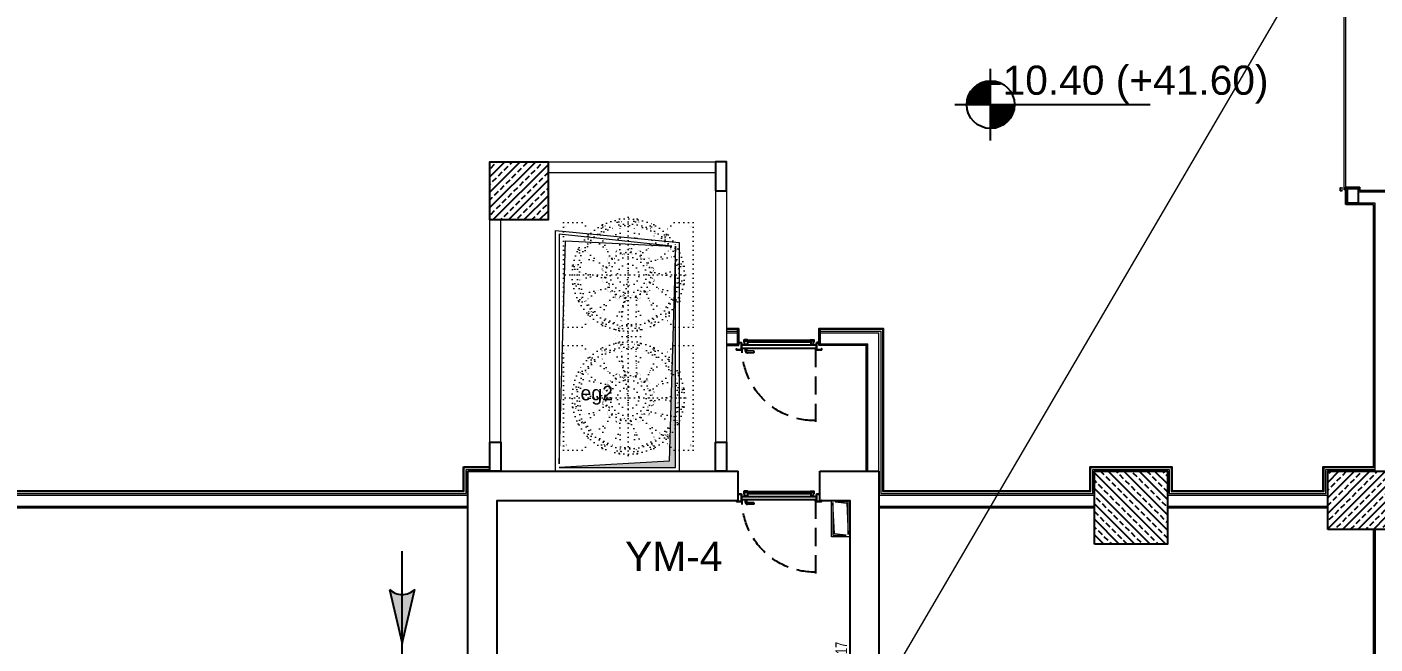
# Model space of a CAD drawing. Header units: metres. Extents: x -9802 to 773, y -8579 to 5125.
# Drawn here: x -4074 to -2223, y -983 to -136 of the extents above; entities that cross this region are included whole.
import ezdxf
from ezdxf.enums import TextEntityAlignment as Align

# ---------------------------------------------------------------- set-up
doc = ezdxf.new("R2010")
doc.units = ezdxf.units.M
doc.header["$MEASUREMENT"] = 0
for name, pattern in [('DOT2', [0.125, 0, -0.125]), ('HIDDEN', [9.525, 6.35, -3.175]), ('HIDDEN2', [0.1875, 0.125, -0.0625])]:
    doc.linetypes.add(name, pattern=pattern)
doc.layers.get('0').update_dxf_attribs({"color": 30, "lineweight": 0})
for name, color, linetype in [('6', 242, 'Continuous'), ('AG-Column', 6, 'Continuous'), ('AG-DOOR', 2, 'Continuous'), ('AG-DOOR-OPENING', 9, 'HIDDEN'), ('AG-PLASTER', 73, 'Continuous'), ('AG-TEXT', 7, 'Continuous'), ('V-0_Hatch_Concrete', 252, 'Continuous'), ('V-0_Notation_Level_200', 2, 'Continuous'), ('V-2_Column', 160, 'Continuous'), ('V-2_Wall_Concrete', 160, 'Continuous')]:
    doc.layers.add(name, color=color, linetype=linetype)
for name, color, linetype, lineweight in [('Ag-040', 2, 'Continuous', 20), ('AG-Door_Rolling', 24, 'Continuous', 13), ('AG-Insulation_Heat_Rockwool', 95, 'BATTING', 13), ('AG-Wall', 4, 'Continuous', 20), ('shaft', 3, 'Continuous', 20)]:
    doc.layers.add(name, color=color, linetype=linetype, lineweight=lineweight)
doc.styles.add('$0$IIS IKEA SANS', font='')
doc.styles.add('ALANLAR_B8$0$ALANLAR_B8$0$VIVA_100', font='arial.ttf', dxfattribs={"height": 25})
doc.styles.add('ARIAL', font='arial.ttf', dxfattribs={"width": 0.9})
doc.styles.get('$0$IIS IKEA SANS').set_extended_font_data('IKEA Sans')
doc.linetypes.add('BATTING', pattern='A,0.00254,-2.54,[134,ltypeshp.shx,S=2.54,R=0,X=-2.54,Y=0],-5.08,[134,ltypeshp.shx,S=2.54,R=180,X=2.54,Y=0],-2.54', length=10.16254)

# ---------------------------------------------------------------- blocks, each defined once
blk = doc.blocks.new('A$C78537218')
at = {"layer": 'V-2_Wall_Concrete'}
for p, q in [((-100, 2200), (-100, 9500)), ((-100, 9500), (3610, 9500)), ((4730, 9500), (5540, 9500)), ((5540, 9500), (5540, -100)), ((300, 2200), (-100, 2200)), ((300, 2200), (0, 2200)), ((-100, -100), (-100, 500)), ((300, 300), (300, 500)), ((5540, -100), (-100, -100))]:
    blk.add_line(p, q, dxfattribs=at)
at = {"layer": 'V-2_Wall_Concrete', "ltscale": 0.3}
for p, q in [((3610, 9100), (3610, 9500)), ((4730, 9100), (4730, 9500))]:
    blk.add_line(p, q, dxfattribs=at)
at = {"layer": 'V-2_Wall_Concrete'}
for points in [[(300, 2200), (300, 9100), (3610, 9100)], [(4730, 9100), (5140, 9100), (5140, 300), (300, 300)], [(300, 500), (-100, 500)]]:
    blk.add_lwpolyline(points, dxfattribs=at)
blk = doc.blocks.new('ok')
at = {"layer": '6'}
h = blk.add_hatch(color=256, dxfattribs=at)
edge = h.paths.add_edge_path()
edge.add_ellipse((1571515.97, 116941.68), major_axis=(-7.14, 7.19), ratio=1, start_angle=359.45276, end_angle=450.68953)
edge.add_line((1571508.87, 116934.46), (1571477.92, 116941.82))
edge.add_line((1571477.92, 116941.82), (1571508.9, 116948.94))
for p, q in [((1571477.92, 116941.82), (1571508.9, 116948.94)), ((1571508.87, 116934.46), (1571477.92, 116941.82))]:
    blk.add_line(p, q, dxfattribs=at)
at = {"layer": '6', "extrusion": (0, 0, -1)}
blk.add_ellipse((1571515.97, 116941.68), major_axis=(-7.14, 7.19), ratio=1, start_param=4.700354, end_param=6.292737, dxfattribs=at)
blk = doc.blocks.new('A$C64C532C9')
at = {"layer": '6'}
blk.add_line((67.792, 2.99), (67.792, 9.401), dxfattribs=at)
at = {"layer": '6', "extrusion": (0, 0, -1), "xscale": 0.02399999999994179, "yscale": 0.02399999999994179, "zscale": -0.02399999999994179, "rotation": 90}
blk.add_blockref('ok', (2738.811, -37707.335), dxfattribs=at)
blk = doc.blocks.new('kolon 1x1')
at = {"layer": 'V-0_Hatch_Concrete'}
h = blk.add_hatch(dxfattribs=at)
h.set_pattern_fill('ANSI33', color=256, scale=0.6, angle=90)
h.set_pattern_definition([(135, (49.56922, -174.56495), (-0.10606602, -0.10606602), []), (135, (49.56922, -174.45888), (-0.10606602, -0.10606602), [0.075, -0.0375])])
h.paths.add_polyline_path([(1, -1), (1, 0), (0, 0), (0, -1)])
blk.add_lwpolyline([(0, -1), (0, 0), (1, 0), (1, -1)], close=True)
blk = doc.blocks.new('kolon 80x80')
at = {"layer": 'V-0_Hatch_Concrete'}
h = blk.add_hatch(dxfattribs=at)
h.set_pattern_fill('ANSI33', color=256, scale=0.6)
h.set_pattern_definition([(45, (-190.3679, -46.12143), (-0.10606602, 0.10606602), []), (45, (-190.26183, -46.12143), (-0.10606602, 0.10606602), [0.075, -0.0375])])
h.paths.add_polyline_path([(0, -0.8), (0.8, -0.8), (0.8, 0), (0, 0)])
blk.add_lwpolyline([(0, -0.8), (0, 0), (0.8, 0), (0.8, -0.8)], close=True)
blk = doc.blocks.new('pr2')
for p, q in [((7304.2, 33223.6), (7305, 33223.6)), ((7304.2, 33223.5), (7304.2, 33223.6)), ((7304.2, 33223.6), (7304.2, 33223.5)), ((7304.2, 33220.6), (7304.2, 33220.7)), ((7305, 33220.6), (7304.2, 33220.6)), ((7304.3, 33223.4), (7305, 33223.4)), ((7305, 33220.8), (7304.3, 33220.8)), ((7309.2, 33223.6), (7305.8, 33223.6)), ((7305.8, 33223.6), (7309.2, 33223.6)), ((7308.9, 33223.4), (7305.8, 33223.4)), ((7308.9, 33220.8), (7305.8, 33220.8)), ((7309.2, 33220.6), (7305.8, 33220.6)), ((7309, 33223.3), (7309, 33222.3)), ((7309, 33221.9), (7309, 33220.9)), ((7309.2, 33223.6), (7309.2, 33222.3)), ((7309.2, 33221.9), (7309.2, 33220.6))]:
    blk.add_line(p, q)
for centre, radius, start, end in [((7304.3, 33223.5), 0.1, 180, 270), ((7304.3, 33220.7), 0.1, 90, 180), ((7305.4, 33223.9), 0.54, 221.7477, 318.2523), ((7305.4, 33223.7), 0.54, 221.7477, 318.2523), ((7305.4, 33220.4), 0.54, 41.7477, 138.2523), ((7305.4, 33220.2), 0.54, 41.7477, 138.2523), ((7308.9, 33223.3), 0.1, 360, 90), ((7309.2, 33222.1), 0.261, 139.9576, 220.0424), ((7308.9, 33220.9), 0.1, 270, 0), ((7309.4, 33222.1), 0.261, 139.9576, 220.0424)]:
    blk.add_arc(centre, radius, start, end)
blk = doc.blocks.new('A$C32196F0F')
at = {"color": 122}
for p, q in [((11, 3.5), (10.5, 3.5)), ((10.5, 3.5), (10.5, 0.3)), ((15.2, 0), (10.8, 0)), ((11, 6.5), (11, 7.5)), ((15, 6.5), (15, 7.5)), ((15.5, 3.5), (15, 3.5)), ((15.5, 3.5), (15.5, 0.3)), ((15.5, 3), (101.5, 3)), ((15.5, 0.5), (101.5, 0.5)), ((101.5, 3.5), (102, 3.5)), ((101.5, 3.5), (101.5, 0.3)), ((101.8, 0), (106.2, 0)), ((102, 6.5), (102, 7.5)), ((106, 6.5), (106, 7.5)), ((106, 3.5), (106.5, 3.5)), ((106.5, 3.5), (106.5, 0.3))]:
    blk.add_line(p, q, dxfattribs=at)
at = {"linetype": 'HIDDEN2'}
for p, q in [((109.9, 12.8), (107.4, 12.8)), ((108.7, 11.6), (108.7, 14.1))]:
    blk.add_line(p, q, dxfattribs=at)
at = {"color": 122}
for points in [[(7, 4.3), (7, 13.8, 0.414214), (6.8, 14), (0.2, 14, 0.414214), (0, 13.8), (0, 12.5), (0.1, 12.5), (0.1, 13.8, -0.414214), (0.2, 13.9), (6.8, 13.9, -0.414214), (6.8, 13.8), (6.8, 4.3), (6.8, 4.3, -0.414214), (6.7, 4.2), (3.5, 4.2), (3.5, 4.2), (3.5, 4), (6.7, 4, 0.414214), (7, 4.3)], [(110, 4.3), (110, 13.8, -0.414214), (110.2, 14), (116.8, 14, -0.414214), (117, 13.8), (117, 12.5), (116.8, 12.5), (116.8, 13.8, 0.414214), (116.8, 13.9), (110.2, 13.9, 0.414214), (110.1, 13.8), (110.1, 4.3), (110.1, 4.3, 0.414214), (110.3, 4.2), (113.5, 4.2), (113.5, 4.2), (113.5, 4), (110.3, 4, -0.414214), (110, 4.3)]]:
    blk.add_lwpolyline(points, format="xyb", dxfattribs=at)
blk.add_lwpolyline([(110, 7.5), (7, 7.5), (7, 11.5), (110, 11.5)], close=True)
for points in [[(15, 6.5), (11, 6.5), (11, 1.5), (15, 1.5)], [(102, 6.5), (106, 6.5), (106, 1.5), (102, 1.5)]]:
    blk.add_lwpolyline(points, close=True, dxfattribs=at)
at = {"color": 253}
blk.add_lwpolyline([(12.2, 12), (12.2, 14.9, -0.414214), (15.2, 17.9), (23.7, 17.4, -0.502224), (24.2, 16.7), (23.9, 15.9), (23.9, 15.9), (15.2, 15.4, 0.414214), (14.2, 14.4), (14.2, 12)], format="xyb", dxfattribs=at)
at = {"linetype": 'HIDDEN2'}
for radius in [0.75, 0.5]:
    blk.add_circle((108.7, 12.8), radius, dxfattribs=at)
at = {"color": 122}
for centre, start, end in [((10.8, 0.3), 180, 270), ((15.2, 0.3), 270, 360), ((101.8, 0.3), 180, 270), ((106.2, 0.3), 270, 360)]:
    blk.add_arc(centre, 0.3, start, end, dxfattribs=at)
at = {"layer": 'AG-DOOR-OPENING', "color": 9, "linetype": 'HIDDEN2', "ltscale": 200}
blk.add_line((108.7, 12.8), (108.7, 113.2), dxfattribs=at)
blk.add_arc((107.6, 11.3), 99.8, 90, 180, dxfattribs=at)
blk = doc.blocks.new('*U27')
for p, q in [((0, -493), (0, 493)), ((-493, 0), (2191, 0))]:
    blk.add_line(p, q)
at = {"const_width": 328}
for points in [[(0, 164, 0.414214), (-164, 0, 0.414214)], [(0, -164, 0.414214), (164, 0, 0.414214)]]:
    blk.add_lwpolyline(points, format="xyb", dxfattribs=at)
blk.add_circle((0, 0), 328)
at = {"style": 'ALANLAR_B8$0$ALANLAR_B8$0$VIVA_100'}
for tag, p in [('%%P0.00', (1897, 137)), ('-0.07', (1834, -502))]:
    blk.add_attdef(tag, text='', height=400, dxfattribs=at).set_placement(p, align=Align.RIGHT)
blk = doc.blocks.new('A$C5B626117')
at = {"linetype": 'DOT2', "ltscale": 50}
for p, q in [((12.4, -35), (12.4, -60.7)), ((12.4, -35), (156.2, -35)), ((17.6, -36.4), (17.6, -40.8)), ((151, -36.4), (151, -40.8)), ((156.2, -35), (156.2, -60.7)), ((19.7, -38.6), (15.4, -38.6)), ((48.8, -55.3), (52.3, -62.1)), ((76.3, -50.6), (68.9, -51.8)), ((72, -47.4), (73.2, -55)), ((84.3, -37.3), (84.3, -210.5)), ((99.5, -52.5), (92.2, -51.3)), ((96.5, -48.1), (95.3, -55.7)), ((148.8, -38.6), (153.2, -38.6)), ((12.4, -60.7), (25.7, -74)), ((29.3, -68.8), (34.7, -74.2)), ((34.6, -68.9), (29.3, -74.2)), ((53.8, -57), (47.2, -60.4)), ((121.2, -60.7), (114.6, -57.4)), ((119.6, -55.7), (116.2, -62.5)), ((139.3, -68.8), (133.9, -74.2)), ((139.3, -74.2), (134, -68.9)), ((156.2, -60.7), (142.9, -74)), ((14.9, -88.5), (21.8, -92)), ((20, -87), (16.7, -93.6)), ((153.6, -88.5), (146.8, -92)), ((151.9, -93.6), (148.6, -87)), ((11.8, -108.6), (10.6, -116)), ((55, -113.1), (57.6, -107.7)), ((58, -107.5), (55.1, -113.5)), ((57.6, -107.7), (57.8, -107.8)), ((67.7, -97.7), (62.5, -101.8)), ((62.6, -101.4), (67.3, -97.7)), ((62.6, -101.4), (62.8, -101.6)), ((67.3, -97.7), (67.4, -97.9)), ((70.8, -98.4), (70.9, -97.3)), ((70.8, -98.4), (71.7, -99)), ((70.9, -97.3), (71.9, -96.8)), ((71.7, -99), (72.7, -98.6)), ((72.8, -97.4), (71.9, -96.8)), ((72.8, -97.4), (72.7, -98.6)), ((80.7, -93.1), (74.2, -94.6)), ((74.5, -94.3), (80.3, -92.9)), ((74.5, -94.3), (74.6, -94.5)), ((80.3, -92.9), (80.3, -93.2)), ((94.4, -94.6), (87.9, -93.1)), ((88, -92.9), (94.5, -94.3)), ((88.3, -92.9), (88.3, -93.2)), ((94.1, -94.3), (94, -94.5)), ((95.8, -97.4), (96.7, -96.8)), ((95.8, -97.4), (95.9, -98.6)), ((95.9, -98.6), (96.9, -99)), ((96.7, -96.8), (97.7, -97.3)), ((97.8, -98.4), (96.9, -99)), ((97.8, -98.4), (97.7, -97.3)), ((106.1, -101.8), (100.9, -97.7)), ((101.3, -97.7), (101.2, -97.9)), ((101.3, -97.7), (106, -101.4)), ((106, -101.4), (105.8, -101.6)), ((113.5, -113.5), (110.6, -107.5)), ((111, -107.7), (110.8, -107.8)), ((111, -107.7), (113.6, -113.1)), ((158, -116), (156.8, -108.6)), ((159.4, -106.9), (168.8, -106.9)), ((168.8, -140.9), (168.8, -106.9)), ((170.2, -123.9), (-1.6, -123.9)), ((7.4, -111.7), (15, -112.9)), ((53.3, -127.2), (53.3, -120.5)), ((53.3, -120.9), (53.5, -120.9)), ((53.3, -126.8), (53.3, -120.9)), ((53.3, -126.8), (53.5, -126.8)), ((53.5, -120.6), (53.5, -127.2)), ((53.5, -126.8), (53.5, -126.3)), ((55, -113.1), (55.3, -113.2)), ((55.1, -117.8), (55.4, -116.7)), ((55.9, -118.6), (55.1, -117.8)), ((56.5, -116.3), (55.4, -116.7)), ((55.9, -118.6), (57, -118.2)), ((56.5, -116.3), (57.3, -117.1)), ((57, -118.2), (57.3, -117.1)), ((78.1, -123.9), (90.5, -123.9)), ((84.3, -123.9), (152.7, -113)), ((112.1, -116.3), (111.3, -117.1)), ((111.3, -117.1), (111.6, -118.2)), ((112.6, -118.6), (111.6, -118.2)), ((112.1, -116.3), (113.2, -116.7)), ((112.6, -118.6), (113.5, -117.8)), ((113.2, -116.7), (113.5, -117.8)), ((113.6, -113.1), (113.3, -113.2)), ((115.1, -127.2), (115.1, -120.6)), ((115.3, -120.9), (115.1, -120.9)), ((115.3, -126.8), (115.1, -126.8)), ((115.3, -120.5), (115.3, -127.2)), ((115.3, -120.9), (115.3, -126.8)), ((161.2, -111.7), (153.6, -112.9)), ((7.4, -136), (15, -134.9)), ((10.6, -131.8), (11.8, -139.1)), ((55, -134.7), (55.3, -134.6)), ((57.6, -140), (55, -134.7)), ((55.1, -134.3), (58, -140.2)), ((55.3, -134.6), (55.5, -135)), ((57.6, -139.5), (55.5, -135)), ((57.8, -139.9), (57.6, -139.5)), ((57.6, -140), (57.8, -139.9)), ((61.1, -141), (60.6, -142)), ((61.3, -142.9), (60.6, -142)), ((61.1, -141), (62.2, -140.8)), ((62.5, -142.7), (61.3, -142.9)), ((62.9, -141.7), (62.2, -140.8)), ((62.5, -142.7), (62.9, -141.7)), ((62.5, -145.9), (67.7, -150)), ((62.6, -146.3), (62.8, -146.1)), ((67.3, -150), (62.6, -146.3)), ((62.8, -146.1), (63.2, -146.4)), ((67, -149.5), (63.2, -146.4)), ((100.9, -150), (106.1, -145.9)), ((106, -146.3), (101.3, -150)), ((105.4, -146.4), (101.6, -149.5)), ((105.8, -146.1), (105.4, -146.4)), ((106.4, -140.8), (105.7, -141.7)), ((106.1, -142.7), (105.7, -141.7)), ((106, -146.3), (105.8, -146.1)), ((106.1, -142.7), (107.3, -142.9)), ((107.5, -141), (106.4, -140.8)), ((108, -142), (107.3, -142.9)), ((107.5, -141), (108, -142)), ((110.6, -140.2), (113.5, -134.3)), ((110.8, -139.9), (111, -139.5)), ((111, -140), (110.8, -139.9)), ((113.6, -134.7), (111, -140)), ((113.1, -135), (111, -139.5)), ((113.3, -134.6), (113.1, -135)), ((113.6, -134.7), (113.3, -134.6)), ((161.2, -136), (153.6, -134.9)), ((156.8, -139.1), (158, -131.8)), ((159.4, -140.9), (168.8, -140.9)), ((14.9, -159.2), (21.8, -155.7)), ((16.7, -154.2), (20, -160.8)), ((67.4, -149.8), (67, -149.5)), ((67.3, -150), (67.4, -149.8)), ((74.2, -153.2), (80.7, -154.7)), ((74.5, -153.5), (74.6, -153.2)), ((80.3, -154.8), (74.5, -153.5)), ((74.6, -153.2), (75, -153.3)), ((79.9, -154.4), (75, -153.3)), ((80.3, -154.6), (79.9, -154.4)), ((80.3, -154.8), (80.3, -154.6)), ((83.2, -152.7), (83.7, -151.7)), ((83.2, -152.7), (83.7, -153.7)), ((84.9, -151.7), (83.7, -151.7)), ((84.9, -153.7), (83.7, -153.7)), ((85.4, -152.7), (84.9, -151.7)), ((85.4, -152.7), (84.9, -153.7)), ((87.9, -154.7), (94.4, -153.2)), ((94.1, -153.5), (88.3, -154.8)), ((88.3, -154.6), (88.7, -154.4)), ((88.3, -154.8), (88.3, -154.6)), ((93.6, -153.3), (88.7, -154.4)), ((94, -153.2), (93.6, -153.3)), ((94.1, -153.5), (94, -153.2)), ((101.2, -149.8), (101.6, -149.5)), ((101.3, -150), (101.2, -149.8)), ((153.6, -159.2), (146.8, -155.7)), ((148.6, -160.8), (151.9, -154.2)), ((12.4, -187), (25.7, -173.8)), ((29.3, -178.9), (34.7, -173.5)), ((29.3, -173.6), (34.6, -178.8)), ((140.4, -179.9), (135, -174.5)), ((135, -179.9), (140.3, -174.6)), ((156.2, -187), (142.9, -173.8)), ((12.4, -212.8), (12.4, -187)), ((47.4, -188.1), (54, -191.5)), ((49, -193.2), (52.4, -186.4)), ((69, -196.4), (76.4, -197.6)), ((72.1, -200.7), (73.3, -193.2)), ((92.2, -197.6), (99.5, -196.4)), ((96.5, -200.7), (95.3, -193.2)), ((115.3, -192.8), (121.9, -189.4)), ((120.3, -194.5), (116.8, -187.7)), ((156.2, -212.8), (156.2, -187)), ((12.4, -212.8), (156.2, -212.8)), ((19.7, -209.2), (15.4, -209.2)), ((17.6, -211.4), (17.6, -207)), ((148.8, -209.2), (153.2, -209.2)), ((151, -211.4), (151, -207))]:
    blk.add_line(p, q, dxfattribs=at)
for points in [[(71.6, -89.5), (61.3, -77.2), (50.8, -64.6)], [(65.5, -82.2), (64.3, -76.3), (60.9, -60)], [(87.8, -87.4), (83.8, -71.8), (79.8, -56)], [(85.4, -78.1), (86.9, -72.3), (90.9, -56.2)], [(103.2, -92.5), (106.5, -76.8), (109.7, -60.8)], [(105.2, -83.1), (109, -78.5), (119.6, -65.7)], [(58, -98.4), (43.3, -91.8), (28.4, -85)], [(49.2, -94.5), (45.6, -89.7), (35.5, -76.5)], [(115, -103.9), (124.7, -91.1), (134.6, -78.1)], [(120.8, -96.2), (126.2, -93.7), (141.4, -86.8)], [(40, -112.6), (34.6, -109.9), (19.8, -102.4)], [(120.6, -119.2), (134.9, -111.8), (149.5, -104.4)], [(49.5, -112.4), (33.5, -112.7), (17.1, -113.1)], [(48, -128.6), (33.7, -135.9), (19.1, -143.3)], [(129.1, -114.8), (135.1, -114.9), (151.8, -115.2)], [(39.5, -132.9), (33.5, -132.8), (16.8, -132.5)], [(53.6, -143.9), (43.9, -156.7), (34, -169.7)], [(119.1, -135.4), (135.1, -135), (151.5, -134.6)], [(128.6, -135.2), (134, -137.9), (148.8, -145.4)], [(47.8, -151.5), (42.4, -154), (27.2, -160.9)], [(63.4, -164.6), (59.6, -169.2), (49, -182)], [(65.3, -155.2), (62.1, -171), (58.9, -187)], [(80.8, -160.3), (84.8, -175.9), (88.8, -191.8)], [(97, -158.2), (107.3, -170.6), (117.8, -183.1)], [(103.1, -165.6), (104.3, -171.4), (107.7, -187.7)], [(110.6, -149.3), (125.3, -156), (140.1, -162.7)], [(119.4, -153.3), (123, -158), (133.1, -171.3)], [(83.2, -169.6), (81.7, -175.4), (77.7, -191.6)]]:
    blk.add_lwpolyline(points, dxfattribs=at)
for points in [[(80.6, -92.9, 0.062307), (79.9, -90.8, 0.075513), (78.8, -89.3, 0.107069), (77.4, -88.4, 0.14954), (76.2, -88.3, 0.14954), (75.1, -88.9, 0.107069), (74.2, -90.4, 0.075513), (73.9, -92.2, 0.062307), (74.1, -94.3, 0.062307)], [(94.5, -94.3, 0.062307), (94.7, -92.2, 0.075513), (94.4, -90.4, 0.107069), (93.5, -88.9, 0.14954), (92.4, -88.3, 0.14954), (91.2, -88.4, 0.107069), (89.8, -89.3, 0.075513), (88.7, -90.8, 0.062307), (88, -92.9, 0.062307)], [(57.8, -107.4, 0.062307), (55.7, -106.7, 0.075513), (53.9, -106.6, 0.107069), (52.3, -107.1, 0.14954), (51.4, -108, 0.14954), (51.2, -109.3, 0.107069), (51.8, -110.9, 0.075513), (53, -112.2, 0.062307), (54.9, -113.4, 0.062307)], [(67.6, -97.5, 0.062307), (66, -96, 0.075513), (64.4, -95.1, 0.107069), (62.7, -94.9, 0.14954), (61.5, -95.3, 0.14954), (60.8, -96.4, 0.107069), (60.7, -98.1, 0.075513), (61.2, -99.8, 0.062307), (62.3, -101.7, 0.062307)], [(106.3, -101.7, 0.062307), (107.4, -99.8, 0.075513), (107.9, -98.1, 0.107069), (107.7, -96.4, 0.14954), (107, -95.3, 0.14954), (105.9, -94.9, 0.107069), (104.2, -95.1, 0.075513), (102.6, -96, 0.062307), (101, -97.5, 0.062307)], [(113.7, -113.4, 0.062307), (115.6, -112.2, 0.075513), (116.8, -110.9, 0.107069), (117.4, -109.3, 0.14954), (117.2, -108, 0.14954), (116.3, -107.1, 0.107069), (114.7, -106.6, 0.075513), (112.9, -106.7, 0.062307), (110.8, -107.4, 0.062307)], [(53.3, -120.5, 0.062307), (51.1, -120.8, 0.075513), (49.4, -121.5, 0.107069), (48.2, -122.7, 0.14954), (47.8, -123.9, 0.14954), (48.2, -125.1, 0.107069), (49.4, -126.2, 0.075513), (51.1, -126.9, 0.062307), (53.3, -127.2, 0.062307)], [(115.3, -127.2, 0.062307), (117.5, -126.9, 0.075513), (119.2, -126.2, 0.107069), (120.4, -125.1, 0.14954), (120.8, -123.9, 0.14954), (120.4, -122.7, 0.107069), (119.2, -121.5, 0.075513), (117.5, -120.8, 0.062307), (115.3, -120.5, 0.062307)], [(54.9, -134.3, 0.062307), (53, -135.5, 0.075513), (51.8, -136.9, 0.107069), (51.2, -138.5, 0.14954), (51.4, -139.7, 0.14954), (52.3, -140.6, 0.107069), (53.9, -141.1, 0.075513), (55.7, -141, 0.062307), (57.8, -140.4, 0.062307)], [(62.3, -146.1, 0.062307), (61.2, -147.9, 0.075513), (60.7, -149.7, 0.107069), (60.8, -151.4, 0.14954), (61.5, -152.4, 0.14954), (62.7, -152.9, 0.107069), (64.4, -152.6, 0.075513), (66, -151.8, 0.062307), (67.6, -150.2, 0.062307)], [(101, -150.2, 0.062307), (102.6, -151.8, 0.075513), (104.2, -152.6, 0.107069), (105.9, -152.9, 0.14954), (107, -152.4, 0.14954), (107.7, -151.4, 0.107069), (107.9, -149.7, 0.075513), (107.4, -147.9, 0.062307), (106.3, -146.1, 0.062307)], [(110.8, -140.4, 0.062307), (112.9, -141, 0.075513), (114.7, -141.1, 0.107069), (116.3, -140.6, 0.14954), (117.2, -139.7, 0.14954), (117.4, -138.5, 0.107069), (116.8, -136.9, 0.075513), (115.6, -135.5, 0.062307), (113.7, -134.3, 0.062307)], [(74.1, -153.4, 0.062307), (73.9, -155.6, 0.075513), (74.2, -157.4, 0.107069), (75.1, -158.8, 0.14954), (76.2, -159.4, 0.14954), (77.4, -159.4, 0.107069), (78.8, -158.4, 0.075513), (79.9, -156.9, 0.062307), (80.6, -154.9, 0.062307)], [(88, -154.9, 0.062307), (88.7, -156.9, 0.075513), (89.8, -158.4, 0.107069), (91.2, -159.4, 0.14954), (92.4, -159.4, 0.14954), (93.5, -158.8, 0.107069), (94.4, -157.4, 0.075513), (94.7, -155.6, 0.062307), (94.5, -153.4, 0.062307)]]:
    blk.add_lwpolyline(points, format="xyb", dxfattribs=at)
for centre, radius in [((84.3, -123.9), 77), ((84.3, -123.9), 70), ((17.6, -38.6), 0.772), ((72.6, -51.2), 1.46), ((95.9, -51.9), 1.46), ((151, -38.6), 0.772), ((32, -71.5), 1.46), ((50.5, -58.7), 1.46), ((117.9, -59.1), 1.46), ((136.6, -71.5), 1.46), ((18.4, -90.3), 1.46), ((150.2, -90.3), 1.46), ((11.2, -112.3), 1.46), ((61.8, -105.9), 1.24), ((61.8, -105.9), 0.618), ((71.8, -97.9), 0.618), ((84.3, -95.1), 1.24), ((84.3, -95.1), 0.618), ((96.8, -97.9), 0.618), ((106.8, -105.9), 1.24), ((106.8, -105.9), 0.618), ((157.4, -112.3), 1.46), ((56.2, -130.3), 1.24), ((56.2, -117.5), 0.618), ((112.4, -130.3), 1.24), ((112.4, -117.5), 0.618), ((11.2, -135.4), 1.46), ((56.2, -130.3), 0.618), ((61.8, -141.8), 0.618), ((106.8, -141.8), 0.618), ((112.4, -130.3), 0.618), ((157.4, -135.4), 1.46), ((18.4, -157.5), 1.46), ((71.8, -149.8), 1.24), ((71.8, -149.8), 0.618), ((84.3, -152.7), 0.618), ((96.8, -149.8), 1.24), ((96.8, -149.8), 0.618), ((150.2, -157.5), 1.46), ((32, -176.2), 1.46), ((137.7, -177.2), 1.46), ((50.7, -189.8), 1.46), ((72.7, -197), 1.46), ((95.9, -197), 1.46), ((118.6, -191.1), 1.46), ((17.6, -209.2), 0.772), ((151, -209.2), 0.772)]:
    blk.add_circle(centre, radius, dxfattribs=at)
for centre, radius, start, end in [((84.3, -123.9), 68, 119.4694, 135.8529), ((84.3, -125), 68, 93.7551, 110.1386), ((84.3, -125), 68, 68.0408, 84.4243), ((84.3, -123.9), 68, 42.3265, 58.71), ((84.3, -123.9), 68, 145.1837, 161.5671), ((65.8, -94.2), 7.42, 3.3648, 38.5714), ((89.8, -132.9), 41.1, 93.3171, 102.8571), ((78.8, -132.9), 41.1, 77.1429, 82.3237), ((80.5, -89.1), 7.42, 337.6506, 12.8571), ((84.3, -123.9), 68, 16.6122, 32.9957), ((94.8, -125.2), 41.1, 144.7457, 154.2857), ((54.8, -105.1), 7.42, 29.0791, 64.2857), ((84.3, -123.9), 31, 134.6733, 148.1839), ((87.9, -133.8), 41.1, 128.5714, 133.7523), ((84.3, -123.9), 24.7, 0, 180), ((93.2, -129.6), 41.1, 119.0314, 128.5714), ((84.3, -123.9), 31, 108.959, 122.4696), ((84.3, -123.9), 14.8, 0, 180), ((83.3, -134.4), 41.1, 102.8571, 108.038), ((84.3, -123.9), 31, 83.2447, 96.7553), ((84.3, -123.9), 31, 57.5304, 71.041), ((85.3, -134.4), 41.1, 67.6028, 77.1429), ((75.4, -129.6), 41.1, 51.4286, 56.6094), ((96, -90.9), 7.42, 311.9363, 347.1429), ((84.3, -123.9), 31, 31.8161, 45.3267), ((80.7, -133.8), 41.1, 41.8885, 51.4286), ((73.8, -125.2), 41.1, 25.7143, 30.8951), ((109.2, -99.2), 7.42, 286.222, 321.4286), ((84.3, -123.9), 68, 170.898, 187.2814), ((51.2, -135.3), 7.42, 80.5077, 115.7143), ((49.5, -119.8), 7.42, 54.7934, 90), ((91.9, -116.5), 41.1, 196.1742, 205.7143), ((94.3, -120.5), 41.1, 170.4599, 180), ((94.3, -127.2), 41.1, 180, 185.1809), ((91.9, -131.2), 41.1, 154.2857, 159.4666), ((84.3, -123.9), 31, 160.3876, 173.8982), ((84.3, -123.9), 31, 186.1018, 199.6124), ((84.3, -123.9), 24.7, 180, 0), ((84.3, -123.9), 14.8, 180, 0), ((84.3, -123.9), 31, 6.1018, 19.6124), ((84.3, -123.9), 31, 340.3876, 353.8982), ((76.7, -131.2), 41.1, 16.1742, 25.7143), ((74.3, -127.2), 41.1, 350.4599, 0), ((74.3, -120.5), 41.1, 0, 5.1809), ((117.4, -112.5), 7.42, 260.5077, 295.7143), ((84.3, -123.9), 68, 350.898, 7.2814), ((84.3, -123.9), 68, 196.6122, 212.9957), ((59.4, -148.5), 7.42, 106.222, 141.4286), ((87.9, -114), 41.1, 221.8885, 231.4286), ((94.8, -122.5), 41.1, 205.7143, 210.8951), ((84.3, -123.9), 31, 211.8161, 225.3267), ((84.3, -123.9), 31, 314.6733, 328.1839), ((80.7, -114), 41.1, 308.5714, 313.7523), ((73.8, -122.5), 41.1, 324.7457, 334.2857), ((113.8, -142.6), 7.42, 209.0791, 244.2857), ((76.7, -116.5), 41.1, 334.2857, 339.4666), ((119.1, -128), 7.42, 234.7934, 270), ((84.3, -123.9), 68, 325.1837, 341.5671), ((72.6, -156.8), 7.42, 131.9363, 167.1429), ((93.2, -118.1), 41.1, 231.4286, 236.6094), ((83.3, -113.4), 41.1, 247.6028, 257.1429), ((84.3, -123.9), 31, 237.5304, 251.041), ((89.8, -114.8), 41.1, 257.1429, 262.3237), ((88.1, -158.7), 7.42, 157.6506, 192.8571), ((84.3, -123.9), 31, 263.2447, 276.7553), ((78.8, -114.8), 41.1, 273.3171, 282.8571), ((84.3, -123.9), 31, 288.959, 302.4696), ((85.3, -113.4), 41.1, 282.8571, 288.038), ((75.4, -118.1), 41.1, 299.0314, 308.5714), ((102.8, -153.6), 7.42, 183.3648, 218.5714), ((84.3, -123.9), 68, 222.3265, 238.71), ((84.3, -123.9), 68, 299.4694, 315.8529), ((84.3, -123.9), 68, 248.0408, 264.4243), ((84.3, -123.9), 68, 273.7551, 290.1386)]:
    blk.add_arc(centre, radius, start, end, dxfattribs=at)

msp = doc.modelspace()

# ---------------------------------------------------------------- hatches: boundary and pattern name
at = {"layer": 'shaft', "ltscale": 10}
h = msp.add_hatch(color=256, dxfattribs=at)
h.dxf.hatch_style = 1
h.paths.add_polyline_path([(-3343.4, -740.9), (-3183.4, -740.9), (-3183.4, -436.7), (-3192.4, -731.9)])
at = {"layer": 'shaft', "ltscale": 2000}
h = msp.add_hatch(color=256, dxfattribs=at)
h.dxf.hatch_style = 1
h.paths.add_polyline_path([(-2946.4, -832.9), (-2946.4, -787.9), (-2964.4, -787.9), (-2948.4, -789.9)])

# ---------------------------------------------------------------- linework, layer by layer
at = {"ltscale": 0.3}
msp.add_line((-3398.1, -1900.4), (712, 5125), dxfattribs=at)
at = {"layer": 'AG-Column', "ltscale": 0.3}
msp.add_lwpolyline([(-2246.4, -357.9), (-2246.4, -377.9), (-2261.4, -377.9), (-2261.4, -357.9), (-2246.4, -357.9)], dxfattribs=at)
at = {"layer": 'AG-Door_Rolling', "linetype": 'Continuous'}
msp.add_lwpolyline([(-2263.9, -72.2), (-2263.9, -359.7), (-2263.9, -359.7), (-2265.9, -359.7), (-2265.9, -72.2)], close=True, dxfattribs=at)
at = {"layer": 'AG-Insulation_Heat_Rockwool', "linetype": 'Continuous', "ltscale": 1.2}
for p, q in [((-3113.4, -550.9), (-3098.4, -550.9)), ((-3098.4, -555.9), (-3098.4, -550.9)), ((-2984.4, -555.9), (-2984.4, -550.9)), ((-3473.4, -773.9), (-3473.4, -740.9)), ((-3473.4, -740.9), (-3438.4, -740.9)), ((-4183.4, -773.9), (-3473.4, -773.9))]:
    msp.add_line(p, q, dxfattribs=at)
at = {"layer": 'AG-Insulation_Heat_Rockwool', "ltscale": 0.48}
for p, q in [((-3113.4, -553.4), (-3098.4, -553.4)), ((-3470.9, -776.4), (-3470.9, -743.4)), ((-3470.9, -743.4), (-3438.4, -743.4)), ((-4185.9, -776.4), (-3470.9, -776.4))]:
    msp.add_line(p, q, dxfattribs=at)
at = {"layer": 'AG-Insulation_Heat_Rockwool', "linetype": 'Continuous', "ltscale": 1.2}
msp.add_lwpolyline([(-2984.4, -550.9), (-2899.4, -550.9), (-2899.4, -740.9), (-2899.4, -740.9), (-2899.4, -773.9), (-2613.4, -773.9), (-2613.4, -740.9), (-2503.4, -740.9), (-2503.4, -773.9), (-2293.4, -773.9), (-2293.4, -740.9), (-2223.4, -740.9)], dxfattribs=at)
at = {"layer": 'AG-Insulation_Heat_Rockwool', "ltscale": 0.48}
msp.add_lwpolyline([(-2984.4, -553.4), (-2901.9, -553.4), (-2901.9, -743.4), (-2901.9, -743.4), (-2901.9, -776.4), (-2610.9, -776.4), (-2610.9, -743.4), (-2505.9, -743.4), (-2505.9, -776.4), (-2290.9, -776.4), (-2290.9, -743.4), (-2223.4, -743.4)], dxfattribs=at)
at = {"layer": 'AG-PLASTER', "ltscale": 0.3}
for p, q in [((-2263.4, -355.9), (-2244.4, -355.9)), ((-2263.4, -379.9), (-2263.4, -355.9)), ((-2244.4, -360.9), (-2244.4, -355.9)), ((-2202.4, -360.9), (-2244.4, -360.9)), ((-2225.4, -379.9), (-2263.4, -379.9)), ((-2225.4, -379.9), (-2225.4, -739.9)), ((-3113.4, -549.9), (-3096.4, -549.9)), ((-3096.4, -572.9), (-3096.4, -549.9)), ((-3113.4, -572.9), (-3096.4, -572.9)), ((-3474.4, -772.9), (-3474.4, -739.9)), ((-3474.4, -739.9), (-3438.4, -739.9)), ((-4182.4, -772.9), (-3474.4, -772.9))]:
    msp.add_line(p, q, dxfattribs=at)
for points in [[(-2921.4, -745.9), (-2921.4, -572.9), (-2986.4, -572.9), (-2986.4, -549.9), (-2898.4, -549.9), (-2898.4, -739.9), (-2898.4, -739.9), (-2898.4, -772.9), (-2614.4, -772.9), (-2614.4, -739.9), (-2502.4, -739.9), (-2502.4, -772.9), (-2294.4, -772.9), (-2294.4, -739.9), (-2225.4, -739.9)], [(-2225.4, -825.9), (-2225.4, -1595.9)]]:
    msp.add_lwpolyline(points, dxfattribs=at)
at = {"layer": 'AG-PLASTER'}
for points in [[(-4188.4, -795.9), (-3468.4, -795.9)], [(-2904.4, -795.9), (-2608.4, -795.9)], [(-2508.4, -795.9), (-2288.4, -795.9)]]:
    msp.add_lwpolyline(points, dxfattribs=at)
at = {"layer": 'AG-Wall'}
for p, q in [((-3358.4, -320.9), (-3128.4, -320.9)), ((-3358.4, -335.9), (-3128.4, -335.9)), ((-3128.4, -360.9), (-3128.4, -705.9)), ((-3113.4, -360.9), (-3113.4, -705.9)), ((-3438.4, -705.9), (-3438.4, -400.9)), ((-3423.4, -705.9), (-3423.4, -400.9)), ((-3113.4, -555.9), (-3098.4, -555.9)), ((-3113.4, -570.9), (-3098.4, -570.9)), ((-3098.4, -570.9), (-3098.4, -555.9)), ((-2984.4, -555.9), (-2904.4, -555.9)), ((-2984.4, -570.9), (-2984.4, -555.9)), ((-2984.4, -570.9), (-2919.4, -570.9)), ((-2919.4, -745.9), (-2919.4, -570.9)), ((-2904.4, -745.9), (-2904.4, -555.9))]:
    msp.add_line(p, q, dxfattribs=at)
at = {"layer": 'AG-Wall', "ltscale": 2.5}
for p, q in [((-2208.4, -362.9), (-2246.4, -362.9)), ((-2223.4, -377.9), (-2246.4, -377.9)), ((-2223.4, -745.9), (-2223.4, -377.9))]:
    msp.add_line(p, q, dxfattribs=at)
at = {"layer": 'AG-Wall'}
for points in [[(-4188.4, -778.9), (-3468.4, -778.9)], [(-4188.4, -793.9), (-3468.4, -793.9)], [(-2904.4, -778.9), (-2608.4, -778.9)], [(-2904.4, -793.9), (-2608.4, -793.9)], [(-2508.4, -778.9), (-2288.4, -778.9)], [(-2508.4, -793.9), (-2288.4, -793.9)]]:
    msp.add_lwpolyline(points, dxfattribs=at)
at = {"layer": 'AG-Wall', "ltscale": 0.3}
msp.add_lwpolyline([(-2223.4, -825.9), (-2223.4, -1595.9)], dxfattribs=at)
at = {"layer": 'shaft', "ltscale": 10}
for points in [[(-3348.4, -745.9), (-3348.4, -415.4), (-3178.4, -431.7), (-3178.4, -745.9), (-3348.4, -745.9)], [(-3188.4, -436.7), (-3343.4, -420.4), (-3343.4, -735.9), (-3334.4, -429.4), (-3188.4, -436.7)], [(-3343.4, -740.9), (-3183.4, -740.9), (-3183.4, -436.7), (-3192.4, -731.9), (-3343.4, -740.9)]]:
    msp.add_lwpolyline(points, dxfattribs=at)
at = {"layer": 'shaft', "ltscale": 2000}
msp.add_lwpolyline([(-2969.4, -785.9), (-2944.4, -785.9), (-2944.4, -835.9), (-2969.4, -835.9)], close=True, dxfattribs=at)
for points in [[(-2967.4, -788.9), (-2967.4, -833.9), (-2949.5, -833.9), (-2965.4, -831.9), (-2967.4, -788.9)], [(-2946.4, -832.9), (-2946.4, -787.9), (-2964.4, -787.9), (-2948.4, -789.9), (-2946.4, -832.9)]]:
    msp.add_lwpolyline(points, dxfattribs=at)
at = {"layer": 'V-2_Column', "ltscale": 0.3}
for points in [[(-3128.4, -360.9), (-3113.4, -360.9), (-3113.4, -320.9), (-3128.4, -320.9)], [(-3438.4, -705.9), (-3423.4, -705.9), (-3423.4, -745.9), (-3438.4, -745.9)], [(-3128.4, -705.9), (-3113.4, -705.9), (-3113.4, -745.9), (-3128.4, -745.9)]]:
    msp.add_lwpolyline(points, close=True, dxfattribs=at)
at = {"layer": 'V-2_Wall_Concrete'}
msp.add_line((-2248.4, -745.9), (-2208.4, -745.9), dxfattribs=at)

# ---------------------------------------------------------------- block references
at = {"ltscale": 0.3, "xscale": -1, "rotation": 90}
msp.add_blockref('A$C5B626117', (-3372.3, -392.1), dxfattribs=at)
at = {"ltscale": 0.3, "rotation": 90}
msp.add_blockref('A$C5B626117', (-3372.3, -729.6), dxfattribs=at)
at = {"ltscale": 0.3, "xscale": 0.1, "yscale": 0.1, "zscale": 0.1}
msp.add_blockref('A$C78537218', (-3458.4, -1695.9), dxfattribs=at)
at = {"layer": '6', "ltscale": 0.3, "xscale": 100, "yscale": 100, "zscale": 100}
msp.add_blockref('A$C64C532C9', (-10337.7, -1795.9), dxfattribs=at)
at = {"layer": 'AG-DOOR', "xscale": -1, "rotation": 180}
for p in [(-3099.9, -565.4), (-3099.9, -773.4)]:
    msp.add_blockref('A$C32196F0F', p, dxfattribs=at)
at = {"layer": 'AG-Door_Rolling', "color": 3, "linetype": 'Continuous', "xscale": -1, "rotation": 90}
msp.add_blockref('pr2', (30952.2, 6948.3), dxfattribs=at)
at = {"layer": 'V-0_Notation_Level_200'}
ref = msp.add_blockref('*U27', (-2751, -242.6), dxfattribs=dict(at, xscale=0.1, yscale=0.1, zscale=0.1))
ref.add_attrib('%%P0.00', '-10.40 (+41.60)', dxfattribs={"layer": '0', "height": 40, "style": 'ALANLAR_B8$0$ALANLAR_B8$0$VIVA_100'}).set_placement((-2561.4, -229), align=Align.CENTER)
at = {"layer": 'V-2_Column', "xscale": 100, "yscale": 100, "zscale": 100}
for name, p in [('kolon 80x80', (-3438.4, -320.9)), ('kolon 1x1', (-2608.4, -745.9)), ('kolon 80x80', (-2288.4, -745.9))]:
    msp.add_blockref(name, p, dxfattribs=at)

# ---------------------------------------------------------------- texts
at = {"layer": 'Ag-040', "style": 'ARIAL'}
msp.add_text('YM-4', height=40, dxfattribs=at).set_placement((-3185.9, -862.8), align=Align.MIDDLE_CENTER)
at = {"layer": 'AG-TEXT', "ltscale": 0.3, "style": '$0$IIS IKEA SANS', "width": 0.7}
msp.add_text('17', height=16, rotation=90, dxfattribs=at).set_placement((-2948, -996.9))
at = {"layer": 'shaft', "ltscale": 0.3, "style": '$0$IIS IKEA SANS'}
msp.add_text('eg2', height=20, dxfattribs=at).set_placement((-3313.9, -648.6))

doc.saveas('drawing.dxf')
